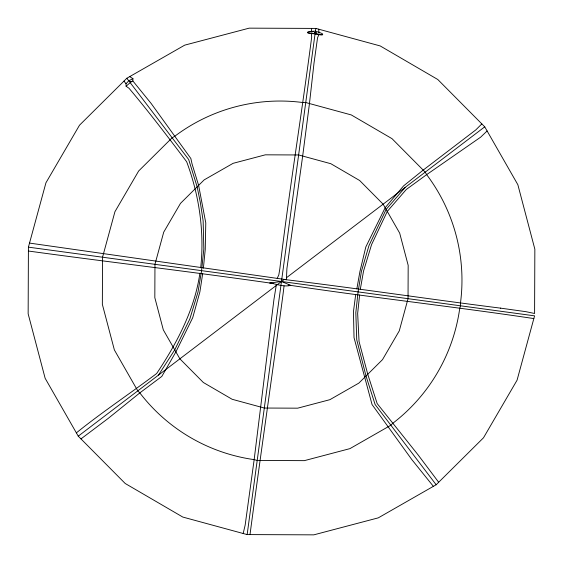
<?xml version="1.0" encoding="UTF-8"?>
<svg xmlns="http://www.w3.org/2000/svg" width="563" height="563" viewBox="0 0 563 563"><rect width="100%" height="100%" fill="white"/><g stroke="black" fill="none" stroke-linecap="round" stroke-linejoin="round"><path stroke-width="0.84" d="M286.426 279.755L286.905 268.593L302.676 156.05L309.46 103.543L314.013 63.077L317.546 37.82L319.003 34.209A8.382 1.091 15.2 0 0 319.151 32.351L315.414 31.197A8.375 1.091 0.2 0 0 307.891 31.971A8.375 1.091 0.2 0 0 311.262 33.175L319.003 34.209M28.417 247.15L28.15 313.823L45.146 378.294L78.25 436.163L125.211 483.497L182.813 517.066L247.15 534.583L313.823 534.85L378.294 517.854L436.163 484.75L483.497 437.789L517.066 380.187L534.583 315.85L28.417 247.15L45.934 182.813L79.503 125.211L126.837 78.25L184.706 45.146L249.177 28.15L315.85 28.417L380.187 45.934L437.789 79.503L484.75 126.837L517.854 184.706L534.85 249.177L534.59 313.492L525.962 311.684L500.514 308.13M309.903 31.957L309.903 31.514M311.262 33.175L311.691 37.031C301.712 114.31 289.044 191.223 279.853 268.593L278.812 274.941L277.186 278.432M247.15 534.583L315.252 32.394L316.195 32.499L314.428 32.281L315.702 32.943M316.075 32.943L315.28 32.619L315.85 28.417M203.384 268.143L205.242 249.557L205.784 222.913L198.619 185.375L192.067 163.974L190.857 158.506L151.123 103.437L132.868 80.959L132.931 78.637L129.694 76.617M200.695 267.763C204.58 231.949 199.26 195.417 186.656 161.743C167.915 136.879 149.096 112.051 128.997 88.257L126.112 86.245L125.999 83.746L123.98 81.086M359.609 294.998L357.66 313.401L359.046 341.502L367.759 374.275L377.154 403.572L418.098 454.89L438.676 482.259M250 534.597C260.655 454.327 272.386 374.205 283.083 293.928L284.062 285.842M355.71 294.47L353.451 311.642L354.028 337.617L372.059 404.551L411.82 459.591L433.369 486.348M311.691 28.403L311.226 31.817L313.38 31.683M315.371 32.401L315.118 33.815L311.262 33.618A8.375 1.091 0.2 0 1 308.672 32.168M315.533 31.197C316.547 33.069 313.197 32.844 315.28 32.619M202.701 273.59L199.879 291.916L192.715 317.694L175.902 351.889L161.806 376.422L139.807 392.911L108.328 418.309L80.966 438.901M356.851 288.854L359.94 271.493L365.816 246.967L385.162 207.733L403.594 185.874L423.193 170.089L475.714 129.983L481.844 123.902M360.299 289.291L363.55 271.035L371.566 244.616L387.274 211.421L406.31 189.464L426.648 174.636L480.696 137.133L487.108 130.954M199.879 273.231C194.657 309.77 176.916 343.149 156.669 373.508C130.095 393.544 102.276 411.982 76.364 432.863M243.181 533.506L245.158 525.096L254.159 459.626L273.935 299.565L276.412 284.301M319.151 32.351L319.031 32.795L318.672 29.185M158.484 375.113L174.741 349.855L189.808 319.052L197.972 292.155L201.575 270.648L203.834 248.966L203.137 220.872L200.351 202.589L197.141 186.846L188.689 159.54L130.159 82.62L132.868 80.959M405.297 187.296L386.127 209.422L368.934 245.693L361.432 271.303L358.082 291.894L355.816 312.634L356.731 339.707L366.013 376L375.113 404.515L436.163 484.75M125.999 83.746L128.779 80.812L132.931 78.637M130.159 82.62L126.112 86.245M78.25 436.163L284.273 279.389L285.92 279.691C357.625 288.376 429.041 299.15 500.69 308.158M286.405 277.77L484.75 126.837M285.92 279.691L286.426 279.48M302.676 102.529L305.793 102.543L351.277 114.929L392.017 138.667L425.22 172.137L426.648 174.636A175.424 175.424 0 0 1 460.443 303.267L460.457 305.793L459.711 308.531A175.121 175.121 0 0 1 392.911 423.193L390.863 425.22L349.94 448.627L304.358 460.647L257.207 460.457L254.159 459.626A174.819 174.819 0 0 1 139.821 392.897L137.78 390.863L114.373 349.94L102.353 304.358L102.543 257.207L114.929 211.723L138.667 170.983L172.137 137.78L174.636 136.352A174.861 174.861 0 0 1 302.676 102.515M28.403 251.028C108.779 262.062 189.428 271.493 269.761 282.999L273.125 283.379M288.235 285.089L290.754 285.378C371.629 297.538 452.983 306.497 533.844 318.567M29.522 243.089L284.273 279.389M315.118 33.815L318.883 34.646A8.382 1.091 15.2 0 0 322.388 34.364M126.837 78.25L128.779 80.812M154.959 264.321L154.825 297.658L163.326 329.897L179.879 358.835L203.356 382.502L232.16 399.287L264.321 408.041L297.658 408.175L329.897 399.674L358.835 383.121L382.502 359.644L399.287 330.84L408.041 298.679L408.175 265.342L399.674 233.103L383.121 204.165L359.644 180.498L330.84 163.713L298.679 154.959L265.342 154.825L233.103 163.326L204.165 179.879L180.498 203.356L163.713 232.16L154.959 264.321M131.031 81.368L129.469 81.719L131.031 81.368M281.5 281.5L269.761 282.999C276.771 283.991 283.569 287.207 290.754 285.378L281.5 281.5"/></g></svg>
